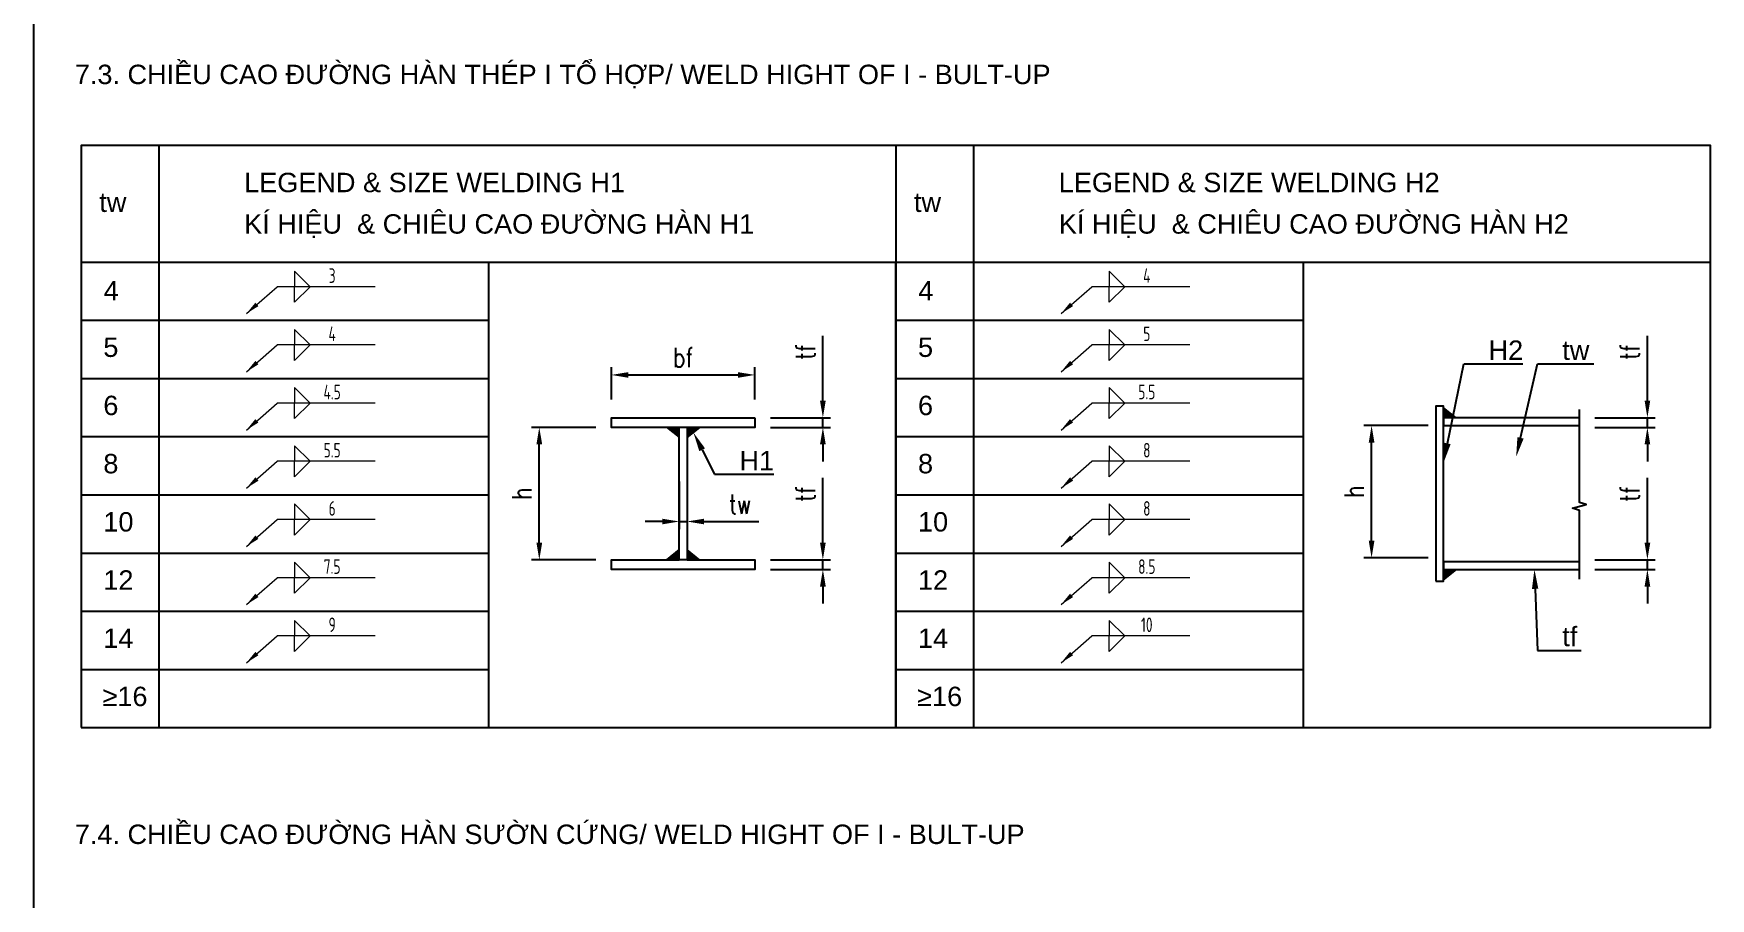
# Model space of a CAD drawing. Header units: millimetres. Extents: x -205508 to -110432, y 549193 to 571297.
# Drawn here: x -132722 to -130561, y 550364 to 551479 of the extents above; entities that cross this region are included whole.
import ezdxf
from ezdxf import colors
from ezdxf.entities.mleader import LeaderData, LeaderLine
from ezdxf.enums import TextEntityAlignment as Align
from ezdxf.math import Vec2, Vec3

# ---------------------------------------------------------------- set-up
doc = ezdxf.new("R2010")
doc.units = ezdxf.units.MM
doc.header["$LTSCALE"] = 25
doc.header["$MEASUREMENT"] = 0
doc.header["$PDSIZE"] = 50
for name, color, linetype in [('DETAIL$0$Leader', 8, 'Continuous'), ('DETAIL$0$Standard', 7, 'Continuous'), ('DETAIL$0$TEXT', 7, 'Continuous')]:
    doc.layers.add(name, color=color, linetype=linetype)
for name, color, linetype, lineweight in [('DETAIL$0$S-Border', 7, 'Continuous', 25), ('DETAIL$0$S-Dim', 8, 'Continuous', 20), ('DETAIL$0$S-frame', 1, 'Continuous', 25), ('DETAIL$0$S-Hatch', 8, 'Continuous', 13), ('DETAIL$0$S-Text-EN', 3, 'Continuous', 25), ('DETAIL$0$S-Text-VN', 7, 'Continuous', 25)]:
    doc.layers.add(name, color=color, linetype=linetype, lineweight=lineweight)
doc.styles.add('DETAIL$0$ABBO-S', font='arial.ttf')
doc.styles.add('DETAIL$0$S-TEXT-VN', font='arial.ttf')
doc.styles.add('DETAIL$0$Simplex', font='arial.ttf')
doc.styles.add('DETAIL$0$Standard', font='simplex.shx', dxfattribs={"width": 0.8})
doc.styles.add('DETAIL$0$TSSD_Label', font='Tssdeng.shx', dxfattribs={"width": 0.7, "bigfont": 'hztxt.shx'})
doc.linetypes.add('DETAIL$0$GM.Weld1', pattern='A,0.1,[130,ltypeshp.shx,S=0.15,R=0,X=0,Y=-0.15],0.1', length=0.2)
doc.dimstyles.new('DETAIL$0$ISO-10', dxfattribs={"dimscale": 10, "dimtxt": 2.5, "dimasz": 2.2, "dimexe": 1, "dimexo": 2, "dimgap": 1, "dimtad": 1, "dimdec": 0, "dimtxsty": 'DETAIL$0$Standard', "dimcen": 2.2, "dimclrd": 8, "dimclre": 8, "dimclrt": 7, "dimadec": 0, "dimazin": 0, "dimtfac": 1, "dimtdec": 0, "dimtix": 1, "dimtmove": 0, "dimatfit": 3, "dimfxl": 1, "dimarcsym": 0})
doc.dimstyles.new('DETAIL$0$S-1-10', dxfattribs={"dimscale": 10, "dimtxt": 2.5, "dimasz": 1.8, "dimexe": 2, "dimexo": 2, "dimgap": 1, "dimtad": 1, "dimdec": 0, "dimzin": 12, "dimdsep": 46, "dimtxsty": 'DETAIL$0$S-TEXT-VN', "dimblk": 'DETAIL$0$_ArchTick', "dimcen": -1, "dimdle": 1.5, "dimclrd": 8, "dimclre": 8, "dimclrt": 7, "dimadec": 0, "dimazin": 0, "dimtfac": 1, "dimtdec": 0, "dimtix": 1, "dimtofl": 0, "dimtmove": 0, "dimatfit": 2, "dimfxl": 1, "dimtolj": 1, "dimtzin": 0, "dimlwd": -1, "dimlwe": -1, "dimarcsym": 0})

# ---------------------------------------------------------------- blocks, each defined once
blk = doc.blocks.new('*U200')
at = {"layer": 'DETAIL$0$S-Border'}
for p, q in [((-870.2, 0), (-345.3, 0)), ((179.8, 0), (704.7, 0))]:
    blk.add_line(p, q, dxfattribs=at)
blk = doc.blocks.new('*U199')
at = {"layer": 'DETAIL$0$S-Border', "color": 0, "linetype": 'ByBlock', "lineweight": -2, "transparency": 16777216}
for p in [(0, 0), (0, -75), (0, -150), (0, -225), (0, -300), (0, -375), (0, -450), (0, -525), (0, -600)]:
    blk.add_blockref('*U200', p, dxfattribs=at)
blk = doc.blocks.new('*D544')
at = {"layer": 'Defpoints', "color": 0, "transparency": 16777216}
for p in [(-131792.4, 550800.5), (-131792.4, 550788), (-131704.8, 550788)]:
    blk.add_point(p, dxfattribs=at)
at = {"layer": 'DETAIL$0$Leader', "color": 8, "lineweight": -2, "transparency": 16777216}
for p, q in [((-131704.8, 550822.5), (-131704.8, 550906)), ((-131772.4, 550800.5), (-131694.8, 550800.5)), ((-131772.4, 550788), (-131694.8, 550788)), ((-131704.8, 550788), (-131704.8, 550800.5)), ((-131704.8, 550766), (-131704.8, 550744))]:
    blk.add_line(p, q, dxfattribs=at)
at = {"layer": 'DETAIL$0$Leader', "color": 8, "transparency": 16777216}
for points in [[(-131708.5, 550822.5), (-131701.1, 550822.5), (-131704.8, 550800.5)], [(-131708.5, 550766), (-131701.1, 550766), (-131704.8, 550788)]]:
    blk.add_solid(points, dxfattribs=at)
at = {"layer": 'DETAIL$0$Leader', "color": 7, "transparency": 16777216, "insert": (-131727.3, 550885.5), "char_height": 25, "attachment_point": 5, "rotation": 90, "style": 'DETAIL$0$Standard'}
blk.add_mtext('tf', dxfattribs=at)
blk = doc.blocks.new('*D545')
at = {"layer": 'Defpoints', "color": 0, "transparency": 16777216}
for p in [(-131792.4, 550983.6), (-131792.4, 550971.1), (-131704.8, 550971.1)]:
    blk.add_point(p, dxfattribs=at)
at = {"layer": 'DETAIL$0$Leader', "color": 8, "lineweight": -2, "transparency": 16777216}
for p, q in [((-131704.8, 551005.6), (-131704.8, 551089.1)), ((-131772.4, 550983.6), (-131694.8, 550983.6)), ((-131704.8, 550971.1), (-131704.8, 550983.6)), ((-131772.4, 550971.1), (-131694.8, 550971.1)), ((-131704.8, 550949.1), (-131704.8, 550927.1))]:
    blk.add_line(p, q, dxfattribs=at)
at = {"layer": 'DETAIL$0$Leader', "color": 8, "transparency": 16777216}
for points in [[(-131708.5, 551005.6), (-131701.1, 551005.6), (-131704.8, 550983.6)], [(-131708.5, 550949.1), (-131701.1, 550949.1), (-131704.8, 550971.1)]]:
    blk.add_solid(points, dxfattribs=at)
at = {"layer": 'DETAIL$0$Leader', "color": 7, "transparency": 16777216, "insert": (-131727.3, 551068.6), "char_height": 25, "attachment_point": 5, "rotation": 90, "style": 'DETAIL$0$Standard'}
blk.add_mtext('tf', dxfattribs=at)
blk = doc.blocks.new('*D546')
at = {"layer": 'Defpoints', "color": 0, "transparency": 16777216}
for p in [(-131792.4, 551038.7), (-131977.4, 550987.2), (-131792.4, 550987.2)]:
    blk.add_point(p, dxfattribs=at)
at = {"layer": 'DETAIL$0$Leader', "color": 8, "lineweight": -2, "transparency": 16777216}
for p, q in [((-131977.4, 551007.2), (-131977.4, 551048.7)), ((-131792.4, 551007.2), (-131792.4, 551048.7)), ((-131955.4, 551038.7), (-131814.4, 551038.7))]:
    blk.add_line(p, q, dxfattribs=at)
at = {"layer": 'DETAIL$0$Leader', "color": 8, "transparency": 16777216}
for points in [[(-131955.4, 551042.3), (-131955.4, 551035), (-131977.4, 551038.7)], [(-131814.4, 551042.3), (-131814.4, 551035), (-131792.4, 551038.7)]]:
    blk.add_solid(points, dxfattribs=at)
at = {"layer": 'DETAIL$0$Leader', "color": 7, "transparency": 16777216, "insert": (-131884.9, 551061.2), "char_height": 25, "attachment_point": 5, "style": 'DETAIL$0$Standard'}
blk.add_mtext('bf', dxfattribs=at)
blk = doc.blocks.new('*D547')
at = {"layer": 'Defpoints', "color": 0, "transparency": 16777216}
for p in [(-132070.3, 550971.1), (-131977.4, 550971.1), (-131977.4, 550800.5)]:
    blk.add_point(p, dxfattribs=at)
at = {"layer": 'DETAIL$0$Leader', "color": 8, "lineweight": -2, "transparency": 16777216}
for p, q in [((-131997.4, 550971.1), (-132080.3, 550971.1)), ((-132070.3, 550822.5), (-132070.3, 550949.1)), ((-131997.4, 550800.5), (-132080.3, 550800.5))]:
    blk.add_line(p, q, dxfattribs=at)
at = {"layer": 'DETAIL$0$Leader', "color": 8, "transparency": 16777216}
for points in [[(-132074, 550949.1), (-132066.6, 550949.1), (-132070.3, 550971.1)], [(-132074, 550822.5), (-132066.6, 550822.5), (-132070.3, 550800.5)]]:
    blk.add_solid(points, dxfattribs=at)
at = {"layer": 'DETAIL$0$Leader', "color": 7, "transparency": 16777216, "insert": (-132092.8, 550885.8), "char_height": 25, "attachment_point": 5, "rotation": 90, "style": 'DETAIL$0$Standard'}
blk.add_mtext('h', dxfattribs=at)
blk = doc.blocks.new('*D548')
at = {"layer": 'Defpoints', "color": 0, "transparency": 16777216}
for p in [(-131889.9, 550921.2), (-131879.9, 550921.2), (-131879.9, 550849.8)]:
    blk.add_point(p, dxfattribs=at)
at = {"layer": 'DETAIL$0$Leader', "color": 8, "lineweight": -2, "transparency": 16777216}
for p, q in [((-131889.9, 550901.2), (-131889.9, 550839.8)), ((-131879.9, 550901.2), (-131879.9, 550839.8)), ((-131911.9, 550849.8), (-131933.9, 550849.8)), ((-131889.9, 550849.8), (-131879.9, 550849.8)), ((-131857.9, 550849.8), (-131787.3, 550849.8))]:
    blk.add_line(p, q, dxfattribs=at)
at = {"layer": 'DETAIL$0$Leader', "color": 8, "transparency": 16777216}
for points in [[(-131911.9, 550853.4), (-131911.9, 550846.1), (-131889.9, 550849.8)], [(-131857.9, 550853.4), (-131857.9, 550846.1), (-131879.9, 550849.8)]]:
    blk.add_solid(points, dxfattribs=at)
at = {"layer": 'DETAIL$0$Leader', "color": 7, "transparency": 16777216, "insert": (-131811.6, 550872.3), "char_height": 25, "attachment_point": 5, "style": 'DETAIL$0$Standard'}
blk.add_mtext('tw', dxfattribs=at)
blk = doc.blocks.new('DETAIL$0$_ArchTick')
at = {"color": 0, "linetype": 'ByBlock', "const_width": 0.15}
blk.add_lwpolyline([(-0.5, -0.5), (0.5, 0.5)], dxfattribs=at)
blk = doc.blocks.new('*D512')
at = {"layer": 'Defpoints', "color": 0, "transparency": 16777216}
for p in [(-130997.6, 550973.6), (-130904.7, 550973.6), (-130904.7, 550803)]:
    blk.add_point(p, dxfattribs=at)
at = {"layer": 'DETAIL$0$Leader', "color": 8, "lineweight": -2, "transparency": 16777216}
for p, q in [((-130924.7, 550973.6), (-131007.6, 550973.6)), ((-130997.6, 550825), (-130997.6, 550951.6)), ((-130924.7, 550803), (-131007.6, 550803))]:
    blk.add_line(p, q, dxfattribs=at)
at = {"layer": 'DETAIL$0$Leader', "color": 8, "transparency": 16777216}
for points in [[(-131001.2, 550951.6), (-130993.9, 550951.6), (-130997.6, 550973.6)], [(-131001.2, 550825), (-130993.9, 550825), (-130997.6, 550803)]]:
    blk.add_solid(points, dxfattribs=at)
at = {"layer": 'DETAIL$0$Leader', "color": 7, "transparency": 16777216, "insert": (-131020.1, 550888.3), "char_height": 25, "attachment_point": 5, "rotation": 90, "style": 'DETAIL$0$Standard'}
blk.add_mtext('h', dxfattribs=at)
blk = doc.blocks.new('*D513')
at = {"layer": 'Defpoints', "color": 0, "transparency": 16777216}
for p in [(-130729.7, 550800.5), (-130729.7, 550788), (-130642.1, 550788)]:
    blk.add_point(p, dxfattribs=at)
at = {"layer": 'DETAIL$0$Leader', "color": 8, "lineweight": -2, "transparency": 16777216}
for p, q in [((-130642.1, 550822.5), (-130642.1, 550906)), ((-130709.7, 550800.5), (-130632.1, 550800.5)), ((-130709.7, 550788), (-130632.1, 550788)), ((-130642.1, 550788), (-130642.1, 550800.5)), ((-130642.1, 550766), (-130642.1, 550744))]:
    blk.add_line(p, q, dxfattribs=at)
at = {"layer": 'DETAIL$0$Leader', "color": 8, "transparency": 16777216}
for points in [[(-130645.7, 550822.5), (-130638.4, 550822.5), (-130642.1, 550800.5)], [(-130645.7, 550766), (-130638.4, 550766), (-130642.1, 550788)]]:
    blk.add_solid(points, dxfattribs=at)
at = {"layer": 'DETAIL$0$Leader', "color": 7, "transparency": 16777216, "insert": (-130664.6, 550885.5), "char_height": 25, "attachment_point": 5, "rotation": 90, "style": 'DETAIL$0$Standard'}
blk.add_mtext('tf', dxfattribs=at)
blk = doc.blocks.new('*D514')
at = {"layer": 'Defpoints', "color": 0, "transparency": 16777216}
for p in [(-130729.7, 550983.6), (-130729.7, 550971.1), (-130642.1, 550971.1)]:
    blk.add_point(p, dxfattribs=at)
at = {"layer": 'DETAIL$0$Leader', "color": 8, "lineweight": -2, "transparency": 16777216}
for p, q in [((-130642.1, 551005.6), (-130642.1, 551089.1)), ((-130709.7, 550983.6), (-130632.1, 550983.6)), ((-130642.1, 550971.1), (-130642.1, 550983.6)), ((-130709.7, 550971.1), (-130632.1, 550971.1)), ((-130642.1, 550949.1), (-130642.1, 550927.1))]:
    blk.add_line(p, q, dxfattribs=at)
at = {"layer": 'DETAIL$0$Leader', "color": 8, "transparency": 16777216}
for points in [[(-130645.7, 551005.6), (-130638.4, 551005.6), (-130642.1, 550983.6)], [(-130645.7, 550949.1), (-130638.4, 550949.1), (-130642.1, 550971.1)]]:
    blk.add_solid(points, dxfattribs=at)
at = {"layer": 'DETAIL$0$Leader', "color": 7, "transparency": 16777216, "insert": (-130664.6, 551068.6), "char_height": 25, "attachment_point": 5, "rotation": 90, "style": 'DETAIL$0$Standard'}
blk.add_mtext('tf', dxfattribs=at)

msp = doc.modelspace()

# ---------------------------------------------------------------- linework, layer by layer
for p, q in [((-132135.9, 551184.2), (-132135.9, 550584.2)), ((-131610.8, 550584.2), (-131610.8, 551184.2)), ((-131085.9, 551184.2), (-131085.9, 550584.2))]:
    msp.add_line(p, q)
at = {"color": 8, "linetype": 'DETAIL$0$GM.Weld1', "ltscale": 50}
msp.add_line((-130904.7, 550798), (-130904.7, 550973.6), dxfattribs=at)
at = {"color": 9}
msp.add_lwpolyline([(-130729.7, 550775.7), (-130729.7, 550864), (-130738.5, 550866.8), (-130720.9, 550871.6), (-130729.7, 550874.4), (-130729.7, 550994)], dxfattribs=at)
at = {"layer": 'DETAIL$0$S-Border'}
for points in [[(-132560.8, 551334.2), (-132560.8, 550584.2)], [(-131510.8, 551334.2), (-131510.8, 550584.2)]]:
    msp.add_lwpolyline(points, dxfattribs=at)
at = {"layer": 'DETAIL$0$S-Dim'}
for p, q in [((-132365.7, 551152.4), (-132385.7, 551172.4)), ((-132385.7, 551172.4), (-132385.7, 551152.4)), ((-132365.7, 551152.4), (-132385.7, 551132.4)), ((-132385.7, 551132.4), (-132385.7, 551152.4)), ((-131315.7, 551152.4), (-131335.7, 551172.4)), ((-131335.7, 551172.4), (-131335.7, 551152.4)), ((-131315.7, 551152.4), (-131335.7, 551132.4)), ((-131335.7, 551132.4), (-131335.7, 551152.4)), ((-132365.7, 551077.4), (-132385.7, 551097.4)), ((-132385.7, 551097.4), (-132385.7, 551077.4)), ((-131315.7, 551077.4), (-131335.7, 551097.4)), ((-131335.7, 551097.4), (-131335.7, 551077.4)), ((-132365.7, 551077.4), (-132385.7, 551057.4)), ((-132385.7, 551057.4), (-132385.7, 551077.4)), ((-131315.7, 551077.4), (-131335.7, 551057.4)), ((-131335.7, 551057.4), (-131335.7, 551077.4)), ((-132365.7, 551002.4), (-132385.7, 551022.4)), ((-132385.7, 551022.4), (-132385.7, 551002.4)), ((-131315.7, 551002.4), (-131335.7, 551022.4)), ((-131335.7, 551022.4), (-131335.7, 551002.4)), ((-132365.7, 551002.4), (-132385.7, 550982.4)), ((-132385.7, 550982.4), (-132385.7, 551002.4)), ((-131315.7, 551002.4), (-131335.7, 550982.4)), ((-131335.7, 550982.4), (-131335.7, 551002.4)), ((-132365.7, 550927.4), (-132385.7, 550947.4)), ((-132385.7, 550947.4), (-132385.7, 550927.4)), ((-131315.7, 550927.4), (-131335.7, 550947.4)), ((-131335.7, 550947.4), (-131335.7, 550927.4)), ((-132365.7, 550927.4), (-132385.7, 550907.4)), ((-132385.7, 550907.4), (-132385.7, 550927.4)), ((-131315.7, 550927.4), (-131335.7, 550907.4)), ((-131335.7, 550907.4), (-131335.7, 550927.4)), ((-132365.7, 550852.4), (-132385.7, 550872.4)), ((-132385.7, 550872.4), (-132385.7, 550852.4)), ((-131315.7, 550852.4), (-131335.7, 550872.4)), ((-131335.7, 550872.4), (-131335.7, 550852.4)), ((-132365.7, 550852.4), (-132385.7, 550832.4)), ((-132385.7, 550832.4), (-132385.7, 550852.4)), ((-131315.7, 550852.4), (-131335.7, 550832.4)), ((-131335.7, 550832.4), (-131335.7, 550852.4)), ((-132365.7, 550777.4), (-132385.7, 550797.4)), ((-132385.7, 550797.4), (-132385.7, 550777.4)), ((-131315.7, 550777.4), (-131335.7, 550797.4)), ((-131335.7, 550797.4), (-131335.7, 550777.4)), ((-132365.7, 550777.4), (-132385.7, 550757.4)), ((-132385.7, 550757.4), (-132385.7, 550777.4)), ((-131315.7, 550777.4), (-131335.7, 550757.4)), ((-131335.7, 550757.4), (-131335.7, 550777.4)), ((-132365.7, 550702.4), (-132385.7, 550722.4)), ((-132385.7, 550722.4), (-132385.7, 550702.4)), ((-131315.7, 550702.4), (-131335.7, 550722.4)), ((-131335.7, 550722.4), (-131335.7, 550702.4)), ((-132365.7, 550702.4), (-132385.7, 550682.4)), ((-132385.7, 550682.4), (-132385.7, 550702.4)), ((-131315.7, 550702.4), (-131335.7, 550682.4)), ((-131335.7, 550682.4), (-131335.7, 550702.4))]:
    msp.add_line(p, q, dxfattribs=at)
for points in [[(-132282, 551152.4), (-132408.3, 551152.4), (-132408.3, 551152.4)], [(-131232, 551152.4), (-131358.3, 551152.4), (-131358.3, 551152.4)], [(-132282, 551077.4), (-132408.3, 551077.4), (-132408.3, 551077.4)], [(-131232, 551077.4), (-131358.3, 551077.4), (-131358.3, 551077.4)], [(-132282, 551002.4), (-132408.3, 551002.4), (-132408.3, 551002.4)], [(-131232, 551002.4), (-131358.3, 551002.4), (-131358.3, 551002.4)], [(-132282, 550927.4), (-132408.3, 550927.4), (-132408.3, 550927.4)], [(-131232, 550927.4), (-131358.3, 550927.4), (-131358.3, 550927.4)], [(-132282, 550852.4), (-132408.3, 550852.4), (-132408.3, 550852.4)], [(-131232, 550852.4), (-131358.3, 550852.4), (-131358.3, 550852.4)], [(-132282, 550777.4), (-132408.3, 550777.4), (-132408.3, 550777.4)], [(-131232, 550777.4), (-131358.3, 550777.4), (-131358.3, 550777.4)], [(-132282, 550702.4), (-132408.3, 550702.4), (-132408.3, 550702.4)], [(-131232, 550702.4), (-131358.3, 550702.4), (-131358.3, 550702.4)]]:
    msp.add_lwpolyline(points, dxfattribs=at)
at = {"layer": 'DETAIL$0$S-frame'}
for points in [[(-131792.4, 550983.6), (-131792.4, 550971.1), (-131879.9, 550971.1), (-131879.9, 550800.5), (-131792.4, 550800.5), (-131792.4, 550788), (-131977.4, 550788), (-131977.4, 550800.5), (-131889.9, 550800.5), (-131889.9, 550971.1), (-131977.4, 550971.1), (-131977.4, 550983.6)], [(-130914.7, 550773), (-130904.7, 550773), (-130904.7, 550998.6), (-130914.7, 550998.6)], [(-130904.7, 550983.6), (-130904.7, 550973.6), (-130729.7, 550973.6), (-130729.7, 550983.6)], [(-130904.7, 550798), (-130904.7, 550788), (-130729.7, 550788), (-130729.7, 550798)]]:
    msp.add_lwpolyline(points, close=True, dxfattribs=at)
for points in [[(-131879.9, 550971.1), (-131889.9, 550971.1)], [(-131879.9, 550800.5), (-131889.9, 550800.5)]]:
    msp.add_lwpolyline(points, dxfattribs=at)
at = {"layer": 'DETAIL$0$S-Hatch', "linetype": 'Continuous'}
for points in [[(-130904.7, 550996.9), (-130888.3, 550983.6)], [(-131889.9, 550957.9), (-131906.2, 550971.1)], [(-131879.9, 550957.9), (-131863.5, 550971.1)], [(-131889.9, 550813.8), (-131906.2, 550800.5)], [(-131879.9, 550813.8), (-131863.5, 550800.5)], [(-130904.7, 550774.8), (-130888.3, 550788)]]:
    msp.add_lwpolyline(points, dxfattribs=at)
for points in [[(-130888.3, 550983.6), (-130904.7, 550983.6), (-130888.3, 550983.6), (-130904.7, 550996.9)], [(-131906.2, 550971.1), (-131889.9, 550971.1), (-131906.2, 550971.1), (-131889.9, 550957.9)], [(-131863.5, 550971.1), (-131879.9, 550971.1), (-131863.5, 550971.1), (-131879.9, 550957.9)], [(-131906.2, 550800.5), (-131889.9, 550800.5), (-131906.2, 550800.5), (-131889.9, 550813.8)], [(-131863.5, 550800.5), (-131879.9, 550800.5), (-131863.5, 550800.5), (-131879.9, 550813.8)], [(-130888.3, 550788), (-130904.7, 550788), (-130888.3, 550788), (-130904.7, 550774.8)]]:
    msp.add_solid(points, dxfattribs=at)
at = {"layer": 'DETAIL$0$Standard'}
msp.add_line((-132722.2, 554652), (-132722.2, 549192.7), dxfattribs=at)
at = {"layer": 'DETAIL$0$Standard', "color": 3}
msp.add_line((-132660.8, 551184.2), (-130560.8, 551184.2), dxfattribs=at)
msp.add_lwpolyline([(-132660.8, 550584.2), (-130560.8, 550584.2), (-130560.8, 551334.2), (-132660.8, 551334.2)], close=True, dxfattribs=at)
msp.add_lwpolyline([(-131610.8, 551334.2), (-131610.8, 550584.2)], dxfattribs=at)

# ---------------------------------------------------------------- block references
at = {"layer": 'DETAIL$0$S-Border', "color": 7}
msp.add_blockref('*U199', (-131790.6, 551184.2), dxfattribs=at)

# ---------------------------------------------------------------- texts
at = {"layer": 'DETAIL$0$S-Text-EN', "linetype": 'Continuous', "style": 'DETAIL$0$S-TEXT-VN'}
for s, p in [('7.3. CHIỀU CAO ĐƯỜNG HÀN THÉP I TỔ HỢP/ WELD HIGHT OF I - BULT-UP', (-132669, 551413.5)), ('LEGEND & SIZE WELDING H1', (-132450.8, 551274.2)), ('LEGEND & SIZE WELDING H2', (-131400.8, 551274.2)), ('tw', (-132637.4, 551248.7)), ('tw', (-131587.4, 551248.7)), ('4', (-132631.8, 551134.8)), ('4', (-131581.8, 551134.8)), ('5', (-132632.2, 551061.9)), ('5', (-131582.2, 551061.9)), ('6', (-132632.2, 550986.9)), ('6', (-131582.2, 550986.9)), ('8', (-132632.2, 550911.9)), ('8', (-131582.2, 550911.9)), ('10', (-132632.2, 550836.9)), ('10', (-131582.2, 550836.9)), ('12', (-132632.2, 550761.9)), ('12', (-131582.2, 550761.9)), ('14', (-132632.2, 550686.9)), ('14', (-131582.2, 550686.9)), ('≥16', (-132633.3, 550611.9)), ('≥16', (-131583.3, 550611.9)), ('7.4. CHIỀU CAO ĐƯỜNG HÀN SƯỜN CỨNG/ WELD HIGHT OF I - BULT-UP', (-132669, 550434.2))]:
    msp.add_text(s, height=25, dxfattribs=at).set_placement(p)
at = {"layer": 'DETAIL$0$S-Text-VN', "linetype": 'Continuous', "style": 'DETAIL$0$S-TEXT-VN'}
for s, p in [('KÍ HIỆU  & CHIÊU CAO ĐƯỜNG HÀN H1', (-132450.7, 551220.8)), ('KÍ HIỆU  & CHIÊU CAO ĐƯỜNG HÀN H2', (-131400.7, 551220.8))]:
    msp.add_text(s, height=25, dxfattribs=at).set_placement(p)
at = {"layer": 'DETAIL$0$TEXT', "style": 'DETAIL$0$TSSD_Label', "width": 0.7}
for tag, p in [('3', (-132337.3, 551166.7)), ('4', (-131287.3, 551166.7)), ('4', (-132337.3, 551091.7)), ('5', (-131287.3, 551091.7)), ('4.5', (-132337.3, 551016.7)), ('5.5', (-131287.3, 551016.7)), ('5.5', (-132337.3, 550941.7)), ('8', (-131287.3, 550941.7)), ('6', (-132337.3, 550866.7)), ('8', (-131287.3, 550866.7)), ('7.5', (-132337.3, 550791.7)), ('8.5', (-131287.3, 550791.7)), ('9', (-132337.3, 550716.7)), ('10', (-131287.3, 550716.7))]:
    msp.add_attdef(tag, text='', height=18.8, dxfattribs=at).set_placement(p, align=Align.MIDDLE)

# ---------------------------------------------------------------- dimensions: what is measured, and where the dimension line sits
at = {"layer": 'DETAIL$0$Leader'}
for base, p1, p2, picture, middle in [((-131704.8, 550971.1), (-131792.4, 550983.6), (-131792.4, 550971.1), '*D545', (-131704.8, 551068.6)), ((-130642.1, 550971.1), (-130729.7, 550983.6), (-130729.7, 550971.1), '*D514', (-130642.1, 551068.6)), ((-131704.8, 550788), (-131792.4, 550800.5), (-131792.4, 550788), '*D544', (-131704.8, 550885.5)), ((-130642.1, 550788), (-130729.7, 550800.5), (-130729.7, 550788), '*D513', (-130642.1, 550885.5))]:
    dim = msp.add_linear_dim(base=base, p1=p1, p2=p2, angle=90, text='tf', dimstyle='DETAIL$0$ISO-10', dxfattribs=at)
    dim.commit()
    dim.dimension.update_dxf_attribs({"geometry": picture, "text_midpoint": middle, "dimtype": 160})
dim = msp.add_linear_dim(base=(-131792.4, 551038.7), p1=(-131977.4, 550987.2), p2=(-131792.4, 550987.2), text='bf', dimstyle='DETAIL$0$ISO-10', dxfattribs=at)
dim.commit()
dim.dimension.update_dxf_attribs({"geometry": '*D546', "text_midpoint": (-131884.9, 551061.2)})
for base, p1, p2, picture, middle in [((-132070.3, 550971.1), (-131977.4, 550800.5), (-131977.4, 550971.1), '*D547', (-132092.8, 550885.8)), ((-130997.6, 550973.6), (-130904.7, 550803), (-130904.7, 550973.6), '*D512', (-131020.1, 550888.3))]:
    dim = msp.add_linear_dim(base=base, p1=p1, p2=p2, angle=90, text='h', dimstyle='DETAIL$0$ISO-10', dxfattribs=at)
    dim.commit()
    dim.dimension.update_dxf_attribs({"geometry": picture, "text_midpoint": middle})
dim = msp.add_linear_dim(base=(-131879.9, 550849.8), p1=(-131889.9, 550921.2), p2=(-131879.9, 550921.2), text='tw', dimstyle='DETAIL$0$ISO-10', dxfattribs=at)
dim.commit()
dim.dimension.update_dxf_attribs({"geometry": '*D548', "text_midpoint": (-131811.6, 550849.8), "dimtype": 160})

# ---------------------------------------------------------------- leaders
ml = msp.add_multileader_mtext('Standard')
ml.set_content('H2', color=3, style='DETAIL$0$Simplex')
ml.set_leader_properties(color=7, linetype='ByLayer', lineweight=-1)
ml.build(insert=Vec2(0, 0))
ml.multileader.update_dxf_attribs({"text_left_attachment_type": 5, "text_right_attachment_type": 5, "dogleg_length": 2, "arrow_head_size": 25, "scale": 10})
ctx = ml.context
ctx.base_point, ctx.scale, ctx.char_height, ctx.arrow_head_size, ctx.landing_gap_size, ctx.plane_origin = Vec3(-130858.8, 551053), 10, 25, 25, 12, Vec3(-130656, 551107)
ctx.left_attachment, ctx.right_attachment = 5, 5
notes = []
notes.append((ctx, [(0, (1, 1, 0), (-130878.8, 551053), (1, 0), 20, [(0, [(-130904.7, 550925.9)], 0, [])])]))
ctx.mtext.insert, ctx.mtext.flow_direction = Vec3(-130846.8, 551083.1), 5
ml = msp.add_multileader_mtext('Standard')
ml.set_content('tw', color=3, style='DETAIL$0$Simplex')
ml.set_leader_properties(color=7, linetype='ByLayer', lineweight=-1)
ml.build(insert=Vec2(0, 0))
ml.multileader.update_dxf_attribs({"text_left_attachment_type": 5, "text_right_attachment_type": 5, "dogleg_length": 2, "arrow_head_size": 25, "scale": 10})
ctx = ml.context
ctx.base_point, ctx.scale, ctx.char_height, ctx.arrow_head_size, ctx.landing_gap_size, ctx.plane_origin = Vec3(-130763.8, 551053), 10, 25, 25, 12, Vec3(-130561, 551107)
ctx.left_attachment, ctx.right_attachment = 5, 5
notes.append((ctx, [(0, (1, 1, 0), (-130783.8, 551053), (1, 0), 20, [(0, [(-130811.2, 550933.2)], 0, [])])]))
ctx.mtext.insert, ctx.mtext.flow_direction = Vec3(-130751.8, 551083), 5
ml = msp.add_multileader_mtext('Standard')
ml.set_content('H1', color=3, style='DETAIL$0$Simplex')
ml.set_leader_properties(color=7, linetype='ByLayer', lineweight=-1)
ml.build(insert=Vec2(0, 0))
ml.multileader.update_dxf_attribs({"text_left_attachment_type": 5, "text_right_attachment_type": 5, "dogleg_length": 2, "arrow_head_size": 25, "scale": 10})
ctx = ml.context
ctx.base_point, ctx.scale, ctx.char_height, ctx.arrow_head_size, ctx.landing_gap_size, ctx.plane_origin = Vec3(-131824.3, 550910.6), 10, 25, 25, 12, Vec3(-131621.4, 550964.5)
ctx.left_attachment, ctx.right_attachment = 5, 5
notes.append((ctx, [(0, (1, 1, 0), (-131844.3, 550910.6), (1, 0), 20, [(0, [(-131871.7, 550964.5)], 0, [])])]))
ctx.mtext.insert, ctx.mtext.flow_direction = Vec3(-131812.3, 550940.7), 5
ml = msp.add_multileader_mtext('Standard')
ml.set_content('tf', color=3, style='DETAIL$0$Simplex')
ml.set_leader_properties(color=7, linetype='ByLayer', lineweight=-1)
ml.build(insert=Vec2(0, 0))
ml.multileader.update_dxf_attribs({"text_left_attachment_type": 5, "text_right_attachment_type": 5, "dogleg_length": 2, "arrow_head_size": 25, "scale": 10})
ctx = ml.context
ctx.base_point, ctx.scale, ctx.char_height, ctx.arrow_head_size, ctx.landing_gap_size, ctx.plane_origin = Vec3(-130763.8, 550683.6), 10, 25, 25, 12, Vec3(-130561, 550737.6)
ctx.left_attachment, ctx.right_attachment = 5, 5
notes.append((ctx, [(0, (1, 1, 0), (-130783.8, 550683.6), (1, 0), 20, [(0, [(-130787.7, 550788)], 0, [])])]))
ctx.mtext.insert, ctx.mtext.flow_direction = Vec3(-130751.8, 550714.1), 5
at = {"layer": 'DETAIL$0$S-Dim'}
for points in [[(-132447.8, 551117.7), (-132408.3, 551152.4)], [(-131397.8, 551117.7), (-131358.3, 551152.4)], [(-132447.8, 551042.7), (-132408.3, 551077.4)], [(-131397.8, 551042.7), (-131358.3, 551077.4)], [(-132447.8, 550967.7), (-132408.3, 551002.4)], [(-131397.8, 550967.7), (-131358.3, 551002.4)], [(-132447.8, 550892.7), (-132408.3, 550927.4)], [(-131397.8, 550892.7), (-131358.3, 550927.4)], [(-132447.8, 550817.7), (-132408.3, 550852.4)], [(-131397.8, 550817.7), (-131358.3, 550852.4)], [(-132447.8, 550742.7), (-132408.3, 550777.4)], [(-131397.8, 550742.7), (-131358.3, 550777.4)], [(-132447.8, 550667.7), (-132408.3, 550702.4)], [(-131397.8, 550667.7), (-131358.3, 550702.4)]]:
    msp.add_leader(points, dimstyle='DETAIL$0$S-1-10', override={"dimtxsty": 'DETAIL$0$ABBO-S'}, dxfattribs=at)
for ctx, leaders in notes:
    for number, flags, end, landing, length, lines in leaders:
        leader = LeaderData()
        leader.index, (leader.has_last_leader_line, leader.has_dogleg_vector, leader.attachment_direction) = number, flags
        leader.last_leader_point, leader.dogleg_vector, leader.dogleg_length = Vec3(end), Vec3(landing), length
        for number, points, colour, breaks in lines:
            line = LeaderLine()
            line.index, line.vertices, line.color, line.breaks = number, Vec3.list(points), colors.encode_raw_color(colour), breaks
            leader.lines.append(line)
        ctx.leaders.append(leader)

doc.saveas('drawing.dxf')
